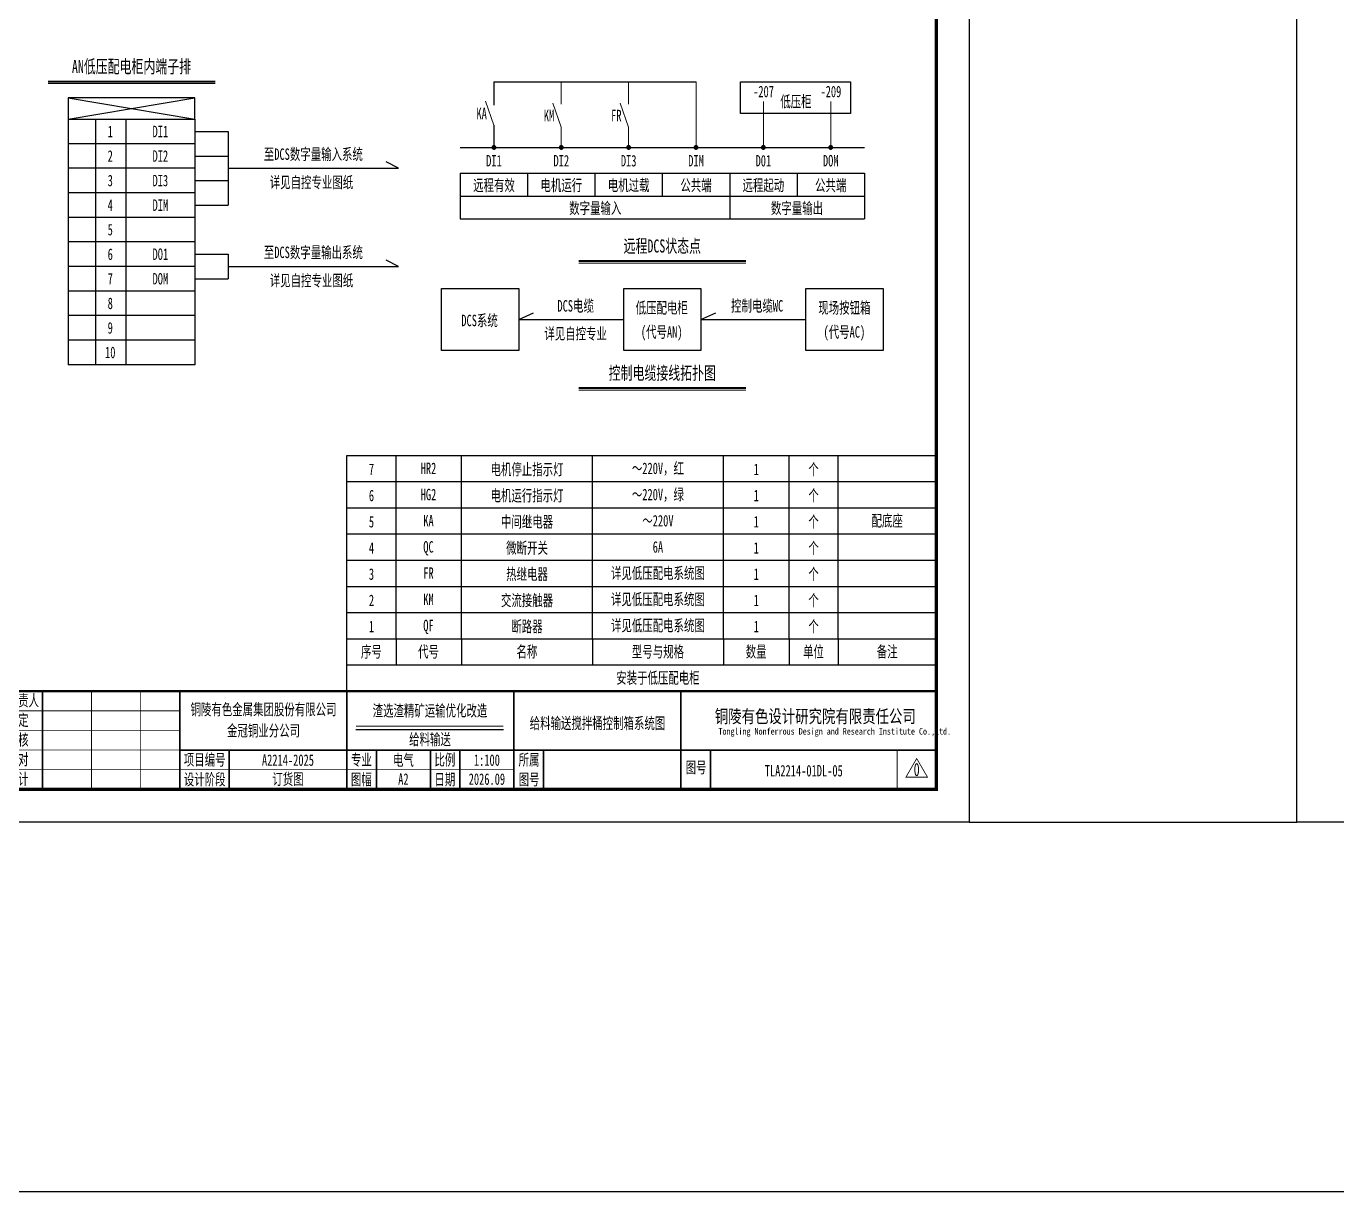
# Model space of a CAD drawing. Header units: millimetres. Extents: x 257344 to 1270023, y 272924 to 540726.
# Drawn here: x 658616 to 698634, y 446375 to 481975 of the extents above; entities that cross this region are included whole.
import ezdxf
from ezdxf.enums import TextEntityAlignment as Align

# ---------------------------------------------------------------- set-up
doc = ezdxf.new("R2010")
doc.units = ezdxf.units.MM
doc.layers.add('CAXA0层', color=7, linetype='Continuous', lineweight=25)
doc.layers.add('SW', color=8, linetype='Continuous', lineweight=20)
for name, color, linetype in [('TEXT', 4, 'Continuous'), ('动力平面设备层', 1, 'Continuous'), ('图框', 7, 'Continuous'), ('标注-照明', 7, 'Continuous'), ('照明平面导线层', 3, 'Continuous'), ('照明平面设备层', 1, 'Continuous')]:
    doc.layers.add(name, color=color, linetype=linetype)
doc.styles.add('HZ', font='', dxfattribs={"width": 0.75})
doc.styles.add('标准', font='', dxfattribs={"width": 0.667})
doc.styles.get('HZ').set_extended_font_data('SimSun')
doc.styles.get('标准').set_extended_font_data('NSimSun')

# ---------------------------------------------------------------- blocks, each defined once
blk = doc.blocks.new('3')
at = {"layer": 'TEXT', "color": 7, "lineweight": 25, "style": 'HZ', "width": 0.75}
for s, height, p in [('铜陵有色设计研究院有限责任公司', 400, (221501, 249018)), ('Tongling Nonferrous Design and Research Institute Co.,Ltd.', 200, (221613, 248659))]:
    blk.add_text(s, height=height, dxfattribs=at).set_placement(p)
blk = doc.blocks.new('铜陵有色图签02')
at = {"layer": '图框', "linetype": 'Continuous', "lineweight": 50}
for p, q in [((-38401, 3003), (-38401, 1)), ((-29100, 3001), (-29100, 0))]:
    blk.add_line(p, q, dxfattribs=at)
at = {"layer": '图框', "color": 7, "linetype": 'Continuous', "lineweight": 25}
for p, q in [((-36201, 3010), (-36201, 9)), ((-34701, 3010), (-34701, 9)), ((-33401, 3017), (-33401, 16)), ((-31901, 3017), (-31901, 16)), ((-30601, 3017), (-30601, 16)), ((-29100, 1201), (-37501, 1201))]:
    blk.add_line(p, q, dxfattribs=at)
at = {"layer": '图框', "color": 7, "linetype": 'Continuous', "lineweight": 35}
for p, q in [((-27300, 3001), (-27300, 1)), ((-12000, 1201), (-12000, 1)), ((-6900, 1202), (-6900, 2)), ((-21600, 1197), (-21600, -3)), ((-17100, 1200), (-17100, 0)), ((-15450, 0), (-15450, 1200)), ((-14550, 1200), (-14550, 0))]:
    blk.add_line(p, q, dxfattribs=at)
at = {"layer": '图框', "lineweight": 25}
blk.add_line((-17723, 1830), (-13223, 1830), dxfattribs=at)
at = {"layer": '图框', "lineweight": 70, "const_width": 70}
blk.add_lwpolyline([(-17980, 3001), (0, 3001), (-38401, 3001)], dxfattribs=at)
at = {"layer": '图框', "color": 7, "linetype": 'Continuous', "lineweight": 25, "const_width": 25}
for points in [[(-37501, 3000), (-37501, 0)], [(-25800, 3001), (-25800, 1)], [(-24300, 3001), (-24300, 1)], [(-23100, 2401), (-37501, 2401)], [(-23100, 1801), (-37501, 1801)], [(-23100, 1201), (-29100, 1201)], [(-602, 943), (-932, 371), (-272, 371), (-602, 943)], [(-12900, 600), (-18000, 600), (-37501, 600)]]:
    blk.add_lwpolyline(points, dxfattribs=at)
at = {"layer": '图框', "linetype": 'Continuous', "lineweight": 50, "const_width": 50}
for points in [[(-23100, 3001), (-23100, 1)], [(-18000, 3000), (-18000, 0)]]:
    blk.add_lwpolyline(points, dxfattribs=at)
at = {"layer": '图框', "lineweight": 50, "const_width": 50}
for points in [[(-12900, 3001), (-12900, 1)], [(-7800, 3001), (-7800, 1)], [(0, 3000), (0, 0)], [(-23100, 1200), (0, 1200)]]:
    blk.add_lwpolyline(points, dxfattribs=at)
at = {"layer": '图框', "lineweight": 25, "const_width": 35}
blk.add_lwpolyline([(-17723, 1930), (-13223, 1930)], dxfattribs=at)
at = {"layer": '图框', "color": 7, "linetype": 'Continuous', "lineweight": 35, "const_width": 25}
blk.add_lwpolyline([(-1200, 1201), (-1200, 0)], dxfattribs=at)
at = {"layer": '图框', "linetype": 'Continuous', "lineweight": 70, "const_width": 70}
blk.add_lwpolyline([(-38401, 1), (0, 0)], dxfattribs=at)
at = {"layer": '图框', "lineweight": 25}
blk.add_blockref('3', (-228268, -246986), dxfattribs=at)
at = {"layer": 'TEXT', "color": 7, "lineweight": 25, "style": '标准', "width": 0.667}
for s, height, p in [('总  图', 300, (-36862, 2555)), ('建  筑', 300, (-34062, 2562)), ('热  工', 300, (-31262, 2562)), ('项目负责人', 350, (-28197, 2541)), ('会', 300, (-37942, 2054)), ('冶  炼', 300, (-36862, 1955)), ('化  工', 300, (-34062, 1962)), ('给排水', 300, (-31262, 1962)), ('审  定', 350, (-28197, 1941)), ('签', 300, (-37942, 1404)), ('选  矿', 300, (-36862, 1355)), ('暖  通', 300, (-34062, 1362)), ('自  控', 300, (-31262, 1362)), ('审  核', 350, (-28197, 1341)), ('栏', 300, (-37942, 754)), ('采  矿', 300, (-36862, 754)), ('机  械', 300, (-34062, 761)), ('电  气', 300, (-31262, 761)), ('校  对', 350, (-28197, 741)), ('项目编号', 350, (-22343, 730)), ('专业', 350, (-17559, 730)), ('比例', 350, (-15009, 730)), ('所属', 350, (-12438, 730)), ('图号', 350, (-7339, 495)), ('专  业', 300, (-36862, 170)), ('签  字', 300, (-35449, 170)), ('专  业', 300, (-34062, 177)), ('签  字', 300, (-32649, 177)), ('专  业', 300, (-31262, 177)), ('签  字', 300, (-29849, 177)), ('设  计', 350, (-28197, 139)), ('设计阶段', 350, (-22343, 130)), ('图幅', 350, (-17559, 130)), ('日期', 350, (-15009, 130)), ('图号', 350, (-12438, 130))]:
    blk.add_text(s, height=height, dxfattribs=at).set_placement(p, align=Align.CENTER)

msp = doc.modelspace()

# ---------------------------------------------------------------- linework, layer by layer
at = {"color": 2, "linetype": 'ByBlock', "lineweight": 25}
for p, q in [((659898.63783, 479786.04111), (663765.66426, 479135.21162)), ((659898.63783, 479135.21162), (663765.66426, 479786.04111)), ((659898.63783, 479135.21162), (659898.63783, 471637.18636)), ((659898.63783, 479135.21162), (663765.66426, 479135.21162)), ((660734.53246, 479135.21162), (660734.53246, 471637.18636)), ((661653.95437, 479135.21162), (661653.95437, 471637.18636)), ((663765.66426, 479135.21162), (663765.66426, 471637.18636)), ((663765.66426, 478385.4091), (659898.63783, 478385.4091)), ((663765.66426, 477635.60657), (659898.63783, 477635.60657)), ((663765.66426, 476885.80405), (659898.63783, 476885.80405)), ((663765.66426, 476136.00152), (659898.63783, 476136.00152)), ((663765.66426, 475386.19899), (659898.63783, 475386.19899)), ((663765.66426, 474636.39647), (659898.63783, 474636.39647)), ((663765.66426, 473886.59394), (659898.63783, 473886.59394)), ((663765.66426, 473136.79141), (659898.63783, 473136.79141)), ((663765.66426, 472386.98889), (659898.63783, 472386.98889)), ((663765.66426, 471637.18636), (659898.63783, 471637.18636))]:
    msp.add_line(p, q, dxfattribs=at)
at = {"color": 1, "linetype": 'ByBlock'}
for p, q in [((663765.66426, 478760.31036), (664784.64515, 478760.31036)), ((663765.66426, 478010.50783), (664784.64515, 478010.50783)), ((664784.64515, 477635.60657), (669985.87626, 477635.60657)), ((663765.66426, 477260.70531), (664784.64515, 477260.70531)), ((663765.66426, 476510.90278), (664784.64515, 476510.90278)), ((663765.66426, 475011.29773), (664784.64515, 475011.29773)), ((664784.64515, 474636.39647), (669985.87626, 474636.39647)), ((663765.66426, 474261.4952), (664784.64515, 474261.4952))]:
    msp.add_line(p, q, dxfattribs=at)
at = {"color": 3}
msp.add_line((687408.79781, 457665.48597), (697408.79781, 457665.48597), dxfattribs=at)
msp.add_lwpolyline([(257344.27341, 516374.72138), (780473.32221, 516374.72138), (780473.32221, 446374.72138), (257344.27341, 446374.72138)], close=True, dxfattribs=at)
at = {"color": 2, "linetype": 'ByBlock', "lineweight": 25}
msp.add_lwpolyline([(659898.63783, 479135.21162), (663765.66426, 479135.21162), (663765.66426, 479786.04111), (659898.63783, 479786.04111)], close=True, dxfattribs=at)
at = {"color": 7, "linetype": 'ByBlock', "lineweight": 20, "const_width": 75}
for points in [[(672860.95183, 478272.25474, 1), (672935.95183, 478272.25474, 1)], [(674917.45077, 478272.25474, 1), (674992.45077, 478272.25474, 1)], [(676973.94971, 478272.25474, 1), (677048.94971, 478272.25474, 1)], [(679030.44864, 478272.25474, 1), (679105.44864, 478272.25474, 1)], [(681086.94758, 478272.25474, 1), (681161.94758, 478272.25474, 1)], [(683143.44652, 478272.25474, 1), (683218.44652, 478272.25474, 1)]]:
    msp.add_lwpolyline(points, format="xyb", close=True, dxfattribs=at)
at = {"layer": 'CAXA0层', "color": 2, "linetype": 'ByBlock', "lineweight": 40}
for p, q in [((659283.0784, 480289.51031), (664381.22369, 480289.51031)), ((675490.62653, 474807.63928), (680588.77182, 474807.63928)), ((675490.62653, 470928.74362), (680588.77182, 470928.74362))]:
    msp.add_line(p, q, dxfattribs=at)
at = {"layer": 'CAXA0层', "color": 2, "linetype": 'ByBlock', "lineweight": 0}
for p, q in [((659283.0784, 480224.02738), (664381.22369, 480224.02738)), ((675490.62653, 474742.15635), (680588.77182, 474742.15635)), ((675490.62653, 470863.26069), (680588.77182, 470863.26069))]:
    msp.add_line(p, q, dxfattribs=at)
at = {"layer": 'SW', "color": 7, "linetype": 'ByBlock', "lineweight": 25}
for p, q in [((671870.20237, 477487.26361), (671870.20237, 476090.91244)), ((671870.20237, 477487.26361), (684209.19599, 477487.26361)), ((673926.7013, 477487.26361), (673926.7013, 476789.08803)), ((675983.20024, 477487.26361), (675983.20024, 476789.08803)), ((678039.69918, 477487.26361), (678039.69918, 476789.08803)), ((680096.19811, 477487.26361), (680096.19811, 476090.91244)), ((682152.69705, 477487.26361), (682152.69705, 476789.08803)), ((684209.19599, 477487.26361), (684209.19599, 476090.91244)), ((671870.20237, 476789.08803), (684209.19599, 476789.08803)), ((671870.20237, 476090.91244), (684209.19599, 476090.91244)), ((668408.79781, 468865.9), (669908.79781, 468865.9)), ((668408.79781, 468065.9), (668408.79781, 468865.9)), ((669908.79781, 468865.9), (671908.79781, 468865.9)), ((669908.79781, 468065.9), (669908.79781, 468865.9)), ((671908.79781, 468865.9), (675908.79781, 468865.9)), ((671908.79781, 468065.9), (671908.79781, 468865.9)), ((675908.79781, 468865.9), (679908.79781, 468865.9)), ((675908.79781, 468065.9), (675908.79781, 468865.9)), ((679908.79781, 468865.9), (681908.79781, 468865.9)), ((679908.79781, 468065.9), (679908.79781, 468865.9)), ((681908.79781, 468865.9), (683408.79781, 468865.9)), ((681908.79781, 468065.9), (681908.79781, 468865.9)), ((683408.79781, 468865.9), (686408.79781, 468865.9)), ((683408.79781, 468065.9), (683408.79781, 468865.9)), ((668408.79781, 468065.9), (669908.79781, 468065.9)), ((668408.79781, 467265.9), (668408.79781, 468065.9)), ((669908.79781, 468065.9), (671908.79781, 468065.9)), ((669908.79781, 467265.9), (669908.79781, 468065.9)), ((671908.79781, 468065.9), (675908.79781, 468065.9)), ((671908.79781, 467265.9), (671908.79781, 468065.9)), ((675908.79781, 468065.9), (679908.79781, 468065.9)), ((675908.79781, 467265.9), (675908.79781, 468065.9)), ((679908.79781, 468065.9), (681908.79781, 468065.9)), ((679908.79781, 467265.9), (679908.79781, 468065.9)), ((681908.79781, 468065.9), (683408.79781, 468065.9)), ((681908.79781, 467265.9), (681908.79781, 468065.9)), ((683408.79781, 468065.9), (686408.79781, 468065.9)), ((683408.79781, 467265.9), (683408.79781, 468065.9)), ((668408.79781, 467265.9), (669908.79781, 467265.9)), ((668408.79781, 466465.9), (668408.79781, 467265.9)), ((669908.79781, 467265.9), (671908.79781, 467265.9)), ((669908.79781, 466465.9), (669908.79781, 467265.9)), ((671908.79781, 467265.9), (675908.79781, 467265.9)), ((671908.79781, 466465.9), (671908.79781, 467265.9)), ((675908.79781, 467265.9), (679908.79781, 467265.9)), ((675908.79781, 466465.9), (675908.79781, 467265.9)), ((679908.79781, 467265.9), (681908.79781, 467265.9)), ((679908.79781, 466465.9), (679908.79781, 467265.9)), ((681908.79781, 467265.9), (683408.79781, 467265.9)), ((681908.79781, 466465.9), (681908.79781, 467265.9)), ((683408.79781, 467265.9), (686408.79781, 467265.9)), ((683408.79781, 466465.9), (683408.79781, 467265.9)), ((668408.79781, 466465.9), (669908.79781, 466465.9)), ((668408.79781, 465665.9), (668408.79781, 466465.9)), ((669908.79781, 466465.9), (671908.79781, 466465.9)), ((669908.79781, 465665.9), (669908.79781, 466465.9)), ((671908.79781, 466465.9), (675908.79781, 466465.9)), ((671908.79781, 465665.9), (671908.79781, 466465.9)), ((675908.79781, 466465.9), (679908.79781, 466465.9)), ((675908.79781, 465665.9), (675908.79781, 466465.9)), ((679908.79781, 466465.9), (681908.79781, 466465.9)), ((679908.79781, 465665.9), (679908.79781, 466465.9)), ((681908.79781, 466465.9), (683408.79781, 466465.9)), ((681908.79781, 465665.9), (681908.79781, 466465.9)), ((683408.79781, 466465.9), (686408.79781, 466465.9)), ((683408.79781, 465665.9), (683408.79781, 466465.9)), ((668408.79781, 465665.9), (669908.79781, 465665.9)), ((668408.79781, 464865.9), (668408.79781, 465665.9)), ((669908.79781, 465665.9), (671908.79781, 465665.9)), ((669908.79781, 464865.9), (669908.79781, 465665.9)), ((671908.79781, 465665.9), (675908.79781, 465665.9)), ((671908.79781, 464865.9), (671908.79781, 465665.9)), ((675908.79781, 465665.9), (679908.79781, 465665.9)), ((675908.79781, 464865.9), (675908.79781, 465665.9)), ((679908.79781, 465665.9), (681908.79781, 465665.9)), ((679908.79781, 464865.9), (679908.79781, 465665.9)), ((681908.79781, 465665.9), (683408.79781, 465665.9)), ((681908.79781, 464865.9), (681908.79781, 465665.9)), ((683408.79781, 465665.9), (686408.79781, 465665.9)), ((683408.79781, 464865.9), (683408.79781, 465665.9)), ((668408.79781, 464865.9), (669908.79781, 464865.9)), ((668408.79781, 464065.9), (668408.79781, 464865.9)), ((669908.79781, 464865.9), (671908.79781, 464865.9)), ((669908.79781, 464065.9), (669908.79781, 464865.9)), ((671908.79781, 464865.9), (675908.79781, 464865.9)), ((671908.79781, 464065.9), (671908.79781, 464865.9)), ((675908.79781, 464865.9), (679908.79781, 464865.9)), ((675908.79781, 464065.9), (675908.79781, 464865.9)), ((679908.79781, 464865.9), (681908.79781, 464865.9)), ((679908.79781, 464065.9), (679908.79781, 464865.9)), ((681908.79781, 464865.9), (683408.79781, 464865.9)), ((681908.79781, 464065.9), (681908.79781, 464865.9)), ((683408.79781, 464865.9), (686408.79781, 464865.9)), ((683408.79781, 464065.9), (683408.79781, 464865.9)), ((668408.79781, 464065.9), (669908.79781, 464065.9)), ((668408.79781, 463265.9), (668408.79781, 464065.9)), ((669908.79781, 464065.9), (671908.79781, 464065.9)), ((669908.79781, 463265.9), (669908.79781, 464065.9)), ((671908.79781, 464065.9), (675908.79781, 464065.9)), ((671908.79781, 463265.9), (671908.79781, 464065.9)), ((675908.79781, 464065.9), (679908.79781, 464065.9)), ((675908.79781, 463265.9), (675908.79781, 464065.9)), ((679908.79781, 464065.9), (681908.79781, 464065.9)), ((679908.79781, 463265.9), (679908.79781, 464065.9)), ((681908.79781, 464065.9), (683408.79781, 464065.9)), ((681908.79781, 463265.9), (681908.79781, 464065.9)), ((683408.79781, 464065.9), (686408.79781, 464065.9)), ((683408.79781, 463265.9), (683408.79781, 464065.9)), ((668408.79781, 462465.9), (668408.79781, 463265.9)), ((668408.79781, 463265.9), (686408.79781, 463265.9)), ((669908.79781, 463265.9), (669908.79781, 462465.9)), ((671908.79781, 463265.9), (671908.79781, 462465.9)), ((675908.79781, 463265.9), (675908.79781, 462465.9)), ((679908.79781, 463265.9), (679908.79781, 462465.9)), ((681908.79781, 463265.9), (681908.79781, 462465.9)), ((683408.79781, 463265.9), (683408.79781, 462465.9)), ((668408.79781, 462465.9), (686408.79781, 462465.9)), ((668408.79781, 461665.9), (668408.79781, 462465.9))]:
    msp.add_line(p, q, dxfattribs=at)
at = {"layer": '动力平面设备层', "color": 3, "linetype": 'ByBlock', "lineweight": -3, "ltscale": 100}
for p, q in [((680429.488, 480279.96594), (683788.13401, 480279.96594)), ((680429.488, 479307.50662), (680429.488, 480279.96594)), ((683788.13401, 480279.96594), (683788.13401, 479307.50662)), ((683788.13401, 479307.50662), (680429.488, 479307.50662))]:
    msp.add_line(p, q, dxfattribs=at)
at = {"layer": '动力平面设备层', "color": 1, "linetype": 'ByBlock', "lineweight": -3, "ltscale": 100}
for p, q in [((664784.64515, 478760.31036), (664784.64515, 476510.90278)), ((669985.87626, 477635.60657), (669609.31198, 477828.81323)), ((664784.64515, 475011.29773), (664784.64515, 474261.4952)), ((669985.87626, 474636.39647), (669609.31198, 474829.60313))]:
    msp.add_line(p, q, dxfattribs=at)
at = {"layer": '图框', "linetype": 'Continuous', "lineweight": 100, "const_width": 100}
msp.add_lwpolyline([(630508.79781, 458665.48597), (686408.79781, 458665.48597), (686408.79781, 498665.48597), (630508.79781, 498665.48597)], close=True, dxfattribs=at)
at = {"layer": '标注-照明', "linetype": 'ByBlock', "lineweight": 25, "ltscale": 100}
for p, q in [((672898.45183, 480279.96594), (672898.45183, 479561.04839)), ((672898.45183, 480279.96594), (679067.94864, 480279.96594)), ((672898.45183, 478957.56089), (672898.45183, 478272.25474)), ((671870.20237, 478272.25474), (684209.19599, 478272.25474)), ((673655.17843, 473015.23245), (674107.84587, 473218.36348)), ((673655.17843, 473015.23245), (676861.50054, 473015.23245)), ((679217.89781, 473015.23245), (679670.56525, 473218.36348)), ((679217.89781, 473015.23245), (682424.21992, 473015.23245))]:
    msp.add_line(p, q, dxfattribs=at)
for points in [[(673655.17843, 472069.33924), (671298.78115, 472069.33924), (671298.78115, 473961.12565), (673655.17843, 473961.12565)], [(679217.89781, 472069.33924), (676861.50054, 472069.33924), (676861.50054, 473961.12565), (679217.89781, 473961.12565)], [(684780.6172, 472069.33924), (682424.21992, 472069.33924), (682424.21992, 473961.12565), (684780.6172, 473961.12565)]]:
    msp.add_lwpolyline(points, close=True, dxfattribs=at)
at = {"layer": '照明平面导线层', "color": 0, "linetype": 'ByBlock', "lineweight": 20}
for p, q in [((674954.95077, 479595.48882), (674954.95077, 480279.96594)), ((677011.44971, 479595.48882), (677011.44971, 480279.96594)), ((679067.94864, 478272.25474), (679067.94864, 480279.96594)), ((672898.45183, 478957.56089), (672637.01976, 479688.67502)), ((674954.95077, 478893.74757), (674693.5187, 479624.8617)), ((677011.44971, 478893.74757), (676750.01764, 479624.8617)), ((681124.44758, 478272.25474), (681124.44758, 479678.54931)), ((683180.94652, 478272.25474), (683180.94652, 479678.54931)), ((674954.95077, 478272.25474), (674954.95077, 478893.74757)), ((677011.44971, 478272.25474), (677011.44971, 478893.74757))]:
    msp.add_line(p, q, dxfattribs=at)
at = {"layer": '照明平面设备层', "color": 0, "lineweight": -3, "ltscale": 100}
for points in [[(628008.79781, 499665.48597), (687408.79781, 499665.48597), (687408.79781, 457665.48597), (628008.79781, 457665.48597)], [(697408.79781, 499665.48597), (756808.79781, 499665.48597), (756808.79781, 457665.48597), (697408.79781, 457665.48597)]]:
    msp.add_lwpolyline(points, close=True, dxfattribs=at)

# ---------------------------------------------------------------- block references
at = {"layer": '图框', "lineweight": 25}
msp.add_blockref('铜陵有色图签02', (686408.79781, 458665.48597), dxfattribs=at)

# ---------------------------------------------------------------- texts
at = {"layer": 'SW', "color": 2, "linetype": 'ByBlock', "lineweight": 25, "style": '标准', "width": 0.667}
for s, p in [('AN低压配电柜内端子排', (661831.92331, 480544.52434)), ('远程DCS状态点', (678039.47144, 475062.65331)), ('控制电缆接线拓扑图', (678039.47144, 471183.75764))]:
    msp.add_text(s, height=400, dxfattribs=at).set_placement(p, align=Align.CENTER)
at = {"layer": 'SW', "color": 7, "linetype": 'ByBlock', "lineweight": 25, "style": '标准', "width": 0.667}
for s, p in [('-207', (681130.11351, 479805.59124)), ('低压柜', (682118.81329, 479499.64302)), ('-209', (683186.61245, 479805.59124)), ('1', (661182.76278, 478585.4091)), ('DI1', (662712.05585, 478585.4091)), ('至DCS数字量输入系统', (667383.82959, 477892.81504)), ('2', (661182.76278, 477835.60657)), ('DI2', (662712.05585, 477835.60657)), ('DI1', (672898.99359, 477691.80131)), ('DI2', (674955.49253, 477691.80131)), ('DI3', (677011.99146, 477691.80131)), ('DIM', (679068.4904, 477691.80131)), ('D01', (681124.98934, 477691.80131)), ('DOM', (683181.48827, 477691.80131)), ('3', (661182.76278, 477085.80405)), ('DI3', (662712.05585, 477085.80405)), ('详见自控专业图纸', (667326.85452, 477032.8776)), ('远程有效', (672898.99359, 476943.32924)), ('电机运行', (674955.49253, 476943.32924)), ('电机过载', (677011.99146, 476943.32924)), ('公共端', (679068.4904, 476943.32924)), ('远程起动', (681124.98934, 476943.32924)), ('公共端', (683181.48827, 476943.32924)), ('4', (661182.76278, 476336.00152)), ('DIM', (662712.05585, 476336.00152)), ('数字量输入', (675991.80848, 476245.15365)), ('数字量输出', (682152.69705, 476245.15365)), ('5', (661182.76278, 475586.19899)), ('6', (661182.76278, 474836.39647)), ('DO1', (662712.05585, 474836.39647)), ('至DCS数字量输出系统', (667383.82959, 474893.60493)), ('7', (661182.76278, 474086.59394)), ('DOM', (662712.05585, 474086.59394)), ('详见自控专业图纸', (667326.85452, 474033.6675)), ('8', (661182.76278, 473336.79141)), ('9', (661182.76278, 472586.98889)), ('10', (661182.76278, 471837.18636)), ('7', (669158.79781, 468265.9)), ('HR2', (670899.94047, 468296.81343)), ('电机停止指示灯', (673908.79781, 468265.9)), ('～220V，红', (677904.94047, 468296.81343)), ('1', (680908.79781, 468265.9)), ('个', (682658.79781, 468265.9)), ('6', (669158.79781, 467465.9)), ('HG2', (670899.94047, 467496.81343)), ('电机运行指示灯', (673908.79781, 467465.9)), ('～220V，绿', (677904.94047, 467496.81343)), ('1', (680908.79781, 467465.9)), ('个', (682658.79781, 467465.9)), ('5', (669158.79781, 466665.9)), ('KA', (670899.94047, 466696.81343)), ('中间继电器', (673908.79781, 466665.9)), ('～220V', (677904.94047, 466696.81343)), ('1', (680908.79781, 466665.9)), ('个', (682658.79781, 466665.9)), ('配底座', (684904.94047, 466696.81343)), ('4', (669158.79781, 465865.9)), ('QC', (670899.94047, 465896.81343)), ('微断开关', (673908.79781, 465865.9)), ('6A', (677904.94047, 465896.81343)), ('1', (680908.79781, 465865.9)), ('个', (682658.79781, 465865.9)), ('3', (669158.79781, 465065.9)), ('FR', (670899.94047, 465096.81343)), ('热继电器', (673908.79781, 465065.9)), ('详见低压配电系统图', (677904.94047, 465096.81343)), ('1', (680908.79781, 465065.9)), ('个', (682658.79781, 465065.9)), ('2', (669158.79781, 464265.9)), ('KM', (670899.94047, 464296.81343)), ('交流接触器', (673908.79781, 464265.9)), ('详见低压配电系统图', (677904.94047, 464296.81343)), ('1', (680908.79781, 464265.9)), ('个', (682658.79781, 464265.9)), ('1', (669158.79781, 463465.9)), ('QF', (670899.94047, 463496.81343)), ('断路器', (673908.79781, 463465.9)), ('详见低压配电系统图', (677904.94047, 463496.81343)), ('1', (680908.79781, 463465.9)), ('个', (682658.79781, 463465.9)), ('序号', (669156.94047, 462696.81343)), ('代号', (670899.94047, 462696.81343)), ('名称', (673904.94047, 462696.81343)), ('型号与规格', (677904.94047, 462696.81343)), ('数量', (680904.94047, 462696.81343)), ('单位', (682654.94047, 462696.81343)), ('备注', (684904.94047, 462696.81343)), ('安装于低压配电柜', (677904.94047, 461896.81343))]:
    msp.add_text(s, height=350, dxfattribs=at).set_placement(p, align=Align.CENTER)
for s, p in [('KA', (672681.52757, 479309.9539)), ('KM', (674738.0265, 479246.14058)), ('FR', (676794.52544, 479246.14058))]:
    msp.add_text(s, height=350, dxfattribs=at).set_placement(p, align=Align.MIDDLE_RIGHT)
at = {"layer": 'SW', "color": 4, "linetype": 'ByBlock', "lineweight": 25, "style": '标准', "width": 0.667}
for s, p in [('DCS电缆', (675393.5401, 473259.59698)), ('低压配电柜', (678021.40948, 473201.35036)), ('控制电缆WC', (680934.66458, 473259.59698)), ('现场按钮箱', (683598.24003, 473201.35036)), ('DCS系统', (672458.69009, 472813.12574)), ('详见自控专业', (675393.5401, 472410.9228)), ('(代号AN)', (678021.40948, 472462.49084)), ('(代号AC)', (683598.24003, 472462.49084))]:
    msp.add_text(s, height=350, dxfattribs=at).set_placement(p, align=Align.CENTER)
at = {"layer": 'SW', "color": 4, "linetype": 'Continuous', "lineweight": 25, "style": '标准', "width": 0.667}
for s, height, p in [('铜陵有色金属集团股份有限公司', 350, (665862.65097, 460933.57187)), ('渣选渣精矿运输优化改造', 350, (670945.64971, 460896.46561)), ('金冠铜业分公司', 350, (665862.65097, 460285.90163)), ('给料输送搅拌桶控制箱系统图', 350, (676059.70922, 460512.39892)), ('给料输送', 350, (670945.64971, 460019.79762)), ('A2214-2025', 350, (666608.22153, 459385.16599)), ('电气', 350, (670132.97432, 459385.16599)), ('1:100', 350, (672682.97432, 459385.16599)), ('TLA2214-01DL-05', 350, (682358.11222, 459061.95653)), ('0', 400, (685806.57029, 459073.44634)), ('A2', 350, (670132.97432, 458805.46394)), ('2026.09', 350, (672682.97432, 458805.46394))]:
    msp.add_text(s, height=height, dxfattribs=at).set_placement(p, align=Align.CENTER)
at = {"layer": 'SW', "color": 1, "linetype": 'Continuous', "lineweight": 25, "style": '标准', "width": 0.667}
msp.add_text('订货图', height=350, dxfattribs=at).set_placement((666608.22153, 458805.46394), align=Align.CENTER)

doc.saveas('drawing.dxf')
